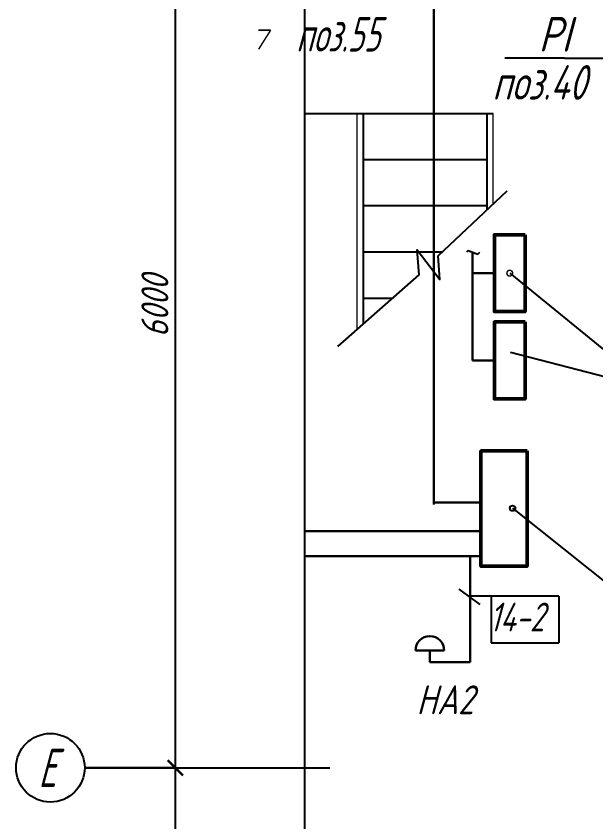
# Model space of a CAD drawing. Header units: millimetres. Extents: x 409 to 1826, y -2285 to 789.
# Drawn here: x 917 to 992.3, y -181 to -76.3 of the extents above; entities that cross this region are included whole.
import ezdxf
from ezdxf import colors
from ezdxf.entities.mleader import LeaderData, LeaderLine
from ezdxf.enums import TextEntityAlignment as Align
from ezdxf.math import Vec2, Vec3

# ---------------------------------------------------------------- set-up
doc = ezdxf.new("R2010")
doc.units = ezdxf.units.MM
for name, color, linetype, lineweight in [('1-основная-050 ж', 2, 'Continuous', 50), ('7-тонкая-текст.-02', 4, 'Continuous', 30), ('7-тонкая.текст-02', 4, 'Continuous', 30), ('_0', 7, 'Continuous', 0), ('Архит.- 025', 122, 'Continuous', 25), ('Огражд.  -  0.15', 7, 'ограждение1', 15), ('Тонкая - 018', 254, 'Continuous', 18)]:
    doc.layers.add(name, color=color, linetype=linetype, lineweight=lineweight)
doc.styles.add('2-3.5', font='simplex.shx', dxfattribs={"width": 0.8, "oblique": 15, "height": 3.5})
doc.styles.add('2н', font='simplex.shx', dxfattribs={"width": 0.8, "oblique": 15, "height": 3.5})
doc.styles.add('CS_Gost2304', font='CS_Gost2304.shx', dxfattribs={"width": 0.8, "oblique": 15})
doc.styles.add('GOST тип А', font='GOST_A.TTF', dxfattribs={"oblique": 15})
doc.styles.get("Standard").update_dxf_attribs({"font": 'GOST_A.TTF', "oblique": 15})
doc.linetypes.add('ограждение1', pattern='A,0.25,-0.1,[133,ltypeshp.shx,S=0.1,R=0,X=-0.1,Y=0],-0.1,1', length=1.45)
doc.dimstyles.new('Засечки-50', dxfattribs={"dimtxt": 2.5, "dimasz": 2, "dimexe": 1.25, "dimexo": 0.625, "dimgap": 0.9, "dimtad": 1, "dimdec": 0, "dimlfac": 50, "dimtxsty": '2-3.5', "dimblk": 'ARCHTICK', "dimcen": 2.5, "dimadec": 0, "dimazin": 0, "dimtfac": 1, "dimtdec": 0, "dimtmove": 0, "dimatfit": 3, "dimldrblk": 'DOTSMALL', "dimfxl": 1.25, "dimarcsym": 0})

# ---------------------------------------------------------------- blocks, each defined once
blk = doc.blocks.new('_ArchTick')
at = {"color": 0, "linetype": 'ByBlock', "const_width": 0.15}
blk.add_lwpolyline([(-0.5, -0.5), (0.5, 0.5)], dxfattribs=at)
blk = doc.blocks.new('*D123')
at = {"color": 0, "lineweight": -2}
for p, q in [((937.05, -173.98), (936.42, -173.98)), ((937.67, -173.98), (937.67, -293.98)), ((937.05, -293.98), (936.42, -293.98))]:
    blk.add_line(p, q, dxfattribs=at)
at = {"layer": 'Defpoints', "color": 0}
for p in [(937.67, -173.98), (937.67, -293.98), (937.67, -293.98)]:
    blk.add_point(p, dxfattribs=at)
at = {"color": 0, "lineweight": -2, "xscale": 2, "yscale": 2, "zscale": 2}
for p, rotation in [((937.67, -173.98), 90), ((937.67, -293.98), 270)]:
    blk.add_blockref('_ArchTick', p, dxfattribs=dict(at, rotation=rotation))
at = {"color": 0, "insert": (935.02, -233.98), "char_height": 3.5, "attachment_point": 5, "rotation": 90, "style": '2н'}
blk.add_mtext('6000', dxfattribs=at)
blk = doc.blocks.new('_DotSmall')
at = {"color": 0, "linetype": 'ByBlock', "const_width": 0.5}
blk.add_lwpolyline([(-0.0625, 0, 1), (0.0625, 0, 1)], format="xyb", close=True, dxfattribs=at)
blk = doc.blocks.new('*D124')
at = {"color": 0, "lineweight": -2}
for p, q in [((937.05, -53.98), (936.42, -53.98)), ((937.67, -53.98), (937.67, -173.98)), ((937.05, -173.98), (936.42, -173.98))]:
    blk.add_line(p, q, dxfattribs=at)
at = {"layer": 'Defpoints', "color": 0}
for p in [(937.67, -53.98), (937.67, -173.98), (937.67, -173.98)]:
    blk.add_point(p, dxfattribs=at)
at = {"color": 0, "lineweight": -2, "xscale": 2, "yscale": 2, "zscale": 2}
for p, rotation in [((937.67, -53.98), 90), ((937.67, -173.98), 270)]:
    blk.add_blockref('_ArchTick', p, dxfattribs=dict(at, rotation=rotation))
at = {"color": 0, "insert": (935.02, -113.98), "char_height": 3.5, "attachment_point": 5, "rotation": 90, "style": '2н'}
blk.add_mtext('6000', dxfattribs=at)

msp = doc.modelspace()

# ---------------------------------------------------------------- linework, layer by layer
for p, q in [((954.5, -208.673), (954.5, 4.547)), ((988.25, -81.75), (980.5, -81.75)), ((988.25, -81.75), (994, -81.75)), ((954.5, -88.979), (978.962, -88.979)), ((975.75, -106.75), (975.5, -107)), ((975.75, -106.75), (977, -107.25)), ((975.75, -106.75), (975.75, -106.75)), ((976.5, -107.25), (976.5, -107.25)), ((976.5, -107.25), (976.5, -107.25)), ((976.5, -107.25), (976.5, -107.25)), ((977, -107.25), (977.25, -107)), ((977, -107.25), (977, -107.25)), ((999.684, -124.829), (981.25, -120)), ((977.389, -132.798), (977.389, -147.798)), ((981.5, -140.25), (997.5, -153)), ((977.389, -146.5), (954.5, -146.5)), ((974.5, -150.75), (977.25, -152.75)), ((987.522, -151.659), (975.75, -151.659)), ((937.672, -173.979), (925.893, -173.979)), ((925.893, -173.979), (957.75, -173.979))]:
    msp.add_line(p, q)
at = {"lineweight": 30}
for p, q in [((971.25, -70.379), (971.25, -139.75)), ((971.25, -139.5), (977.389, -139.5)), ((954.5, -143.25), (977.389, -143.25)), ((977.389, -146.5), (954.5, -146.5)), ((976, -146.5), (976, -160.25)), ((968.875, -158.75), (972.625, -158.75)), ((970.75, -158.75), (970.75, -160.25)), ((970.75, -160.25), (976, -160.25))]:
    msp.add_line(p, q, dxfattribs=at)
at = {"ltscale": 0.8}
for p, q in [((978.739, -151.659), (978.739, -157.762)), ((987.522, -151.659), (987.522, -157.762)), ((978.739, -157.762), (987.522, -157.762))]:
    msp.add_line(p, q, dxfattribs=at)
msp.add_circle((981.5, -140.25), 0.354)
at = {"color": 7}
msp.add_circle((921.438, -173.979), 4.455, dxfattribs=at)
at = {"lineweight": 30}
msp.add_arc((970.75, -158.75), 1.875, 0, 180, dxfattribs=at)
at = {"layer": '1-основная-050 ж', "color": 7, "lineweight": 30, "ltscale": 0.15}
for p, q in [((976.318, -121.048), (976.318, -106.977)), ((979.139, -109.706), (976.318, -109.706)), ((979.139, -121.048), (976.318, -121.048))]:
    msp.add_line(p, q, dxfattribs=at)
at = {"layer": '1-основная-050 ж', "color": 7, "ltscale": 0.1}
for points in [[(983.139, -104.706), (979.139, -104.706), (979.139, -114.706), (983.139, -114.706)], [(983.139, -116.048), (979.139, -116.048), (979.139, -126.048), (983.139, -126.048)], [(983.389, -132.798), (977.389, -132.798), (977.389, -147.798), (983.389, -147.798)]]:
    msp.add_lwpolyline(points, close=True, dxfattribs=at)
at = {"layer": '_0', "ltscale": 0.8}
for p, q in [((948.5, -78.149), (950.047, -78.149)), ((950.047, -78.149), (948.5, -78.149)), ((950.047, -78.149), (948.5, -80.593))]:
    msp.add_line(p, q, dxfattribs=at)
at = {"layer": 'Архит.- 025', "color": 7, "ltscale": 0.5}
for p, q in [((962.142, -116.276), (962.142, -88.979)), ((962.142, -88.979), (978.145, -88.979)), ((978.145, -88.979), (978.145, -101.514)), ((978.145, -94.979), (962.142, -94.979)), ((978.145, -100.979), (962.142, -100.979)), ((972.335, -106.979), (962.142, -106.979)), ((965.88, -112.979), (962.142, -112.979))]:
    msp.add_line(p, q, dxfattribs=at)
at = {"layer": 'Архит.- 025', "color": 7, "ltscale": 0.15}
msp.add_lwpolyline([(958.793, -119.229), (969.353, -109.916), (969.108, -106.668), (972.053, -110.534), (971.822, -107.461), (980.792, -99.025)], dxfattribs=at)
at = {"layer": 'Огражд.  -  0.15', "color": 7, "ltscale": 2}
for p, q in [((978.962, -100.746), (978.962, -88.979)), ((961.326, -116.996), (961.326, -89.041))]:
    msp.add_line(p, q, dxfattribs=at)

# ---------------------------------------------------------------- texts
at = {"color": 7, "style": 'CS_Gost2304', "oblique": 15, "width": 0.8}
msp.add_text('Е', height=5, dxfattribs=at).set_placement((921.03, -173.979), align=Align.MIDDLE)
at = {"layer": '7-тонкая-текст.-02', "color": 7, "ltscale": 0.5, "style": 'GOST тип А', "oblique": 15}
for s, width, p in [('поз.55', 0.8, (953.373, -80.914)), ('поз.40', 0.9, (978.873, -87.164))]:
    msp.add_text(s, height=4.5, dxfattribs=dict(at, width=width)).set_placement(p)
msp.add_text('РI', height=4.5, dxfattribs=at).set_placement((984.873, -80.914))
at = {"layer": '7-тонкая.текст-02', "color": 7, "oblique": 15, "width": 0.9}
msp.add_text('14-2', height=3.75, dxfattribs=at).set_placement((978.492, -156.27))
at = {"layer": '7-тонкая.текст-02', "color": 7, "oblique": 15}
msp.add_text('НА2', height=3.75, dxfattribs=at).set_placement((969.003, -167.02))

# ---------------------------------------------------------------- dimensions: what is measured, and where the dimension line sits
at = {"color": 7}
for base, p1, p2, picture, middle in [((937.672, -173.979), (937.672, -53.979), (937.672, -173.979), '*D124', (937.672, -113.979)), ((937.672, -293.979), (937.672, -173.979), (937.672, -293.979), '*D123', (937.672, -233.979))]:
    dim = msp.add_linear_dim(base=base, p1=p1, p2=p2, angle=270, dimstyle='Засечки-50', override={"dimtxsty": '2н'}, dxfattribs=at)
    dim.commit()
    dim.dimension.update_dxf_attribs({"geometry": picture, "text_midpoint": middle, "dimtype": 160})

# ---------------------------------------------------------------- leaders
at = {"layer": 'Тонкая - 018', "color": 7, "ltscale": 0.5}
ml = msp.add_multileader_mtext('Standard', dxfattribs=at)
ml.set_content('', color=7, style='2н')
ml.set_leader_properties()
ml.set_arrow_properties(name='DOTSMALL')
ml.build(insert=Vec2(0, 0))
ml.multileader.update_dxf_attribs({"text_right_attachment_type": 6, "dogleg_length": 0.2, "arrow_head_size": 1.5})
ctx = ml.context
ctx.base_point, ctx.char_height, ctx.arrow_head_size, ctx.landing_gap_size, ctx.plane_origin = Vec3(999.884, -124.829), 3.5, 1.5, 0.09, Vec3(1026.014, -153.823)
ctx.right_attachment = 6
notes = []
notes.append((ctx, [(1, (1, 1, 0), (999.684, -124.829), (1, 0), 0.2, [(0, [(981.139, -109.706)], 0, [])])]))
ctx.mtext.insert, ctx.mtext.flow_direction = Vec3(999.974, -123.079), 5
for ctx, leaders in notes:
    for number, flags, end, landing, length, lines in leaders:
        leader = LeaderData()
        leader.index, (leader.has_last_leader_line, leader.has_dogleg_vector, leader.attachment_direction) = number, flags
        leader.last_leader_point, leader.dogleg_vector, leader.dogleg_length = Vec3(end), Vec3(landing), length
        for number, points, colour, breaks in lines:
            line = LeaderLine()
            line.index, line.vertices, line.color, line.breaks = number, Vec3.list(points), colors.encode_raw_color(colour), breaks
            leader.lines.append(line)
        ctx.leaders.append(leader)

doc.saveas('drawing.dxf')
